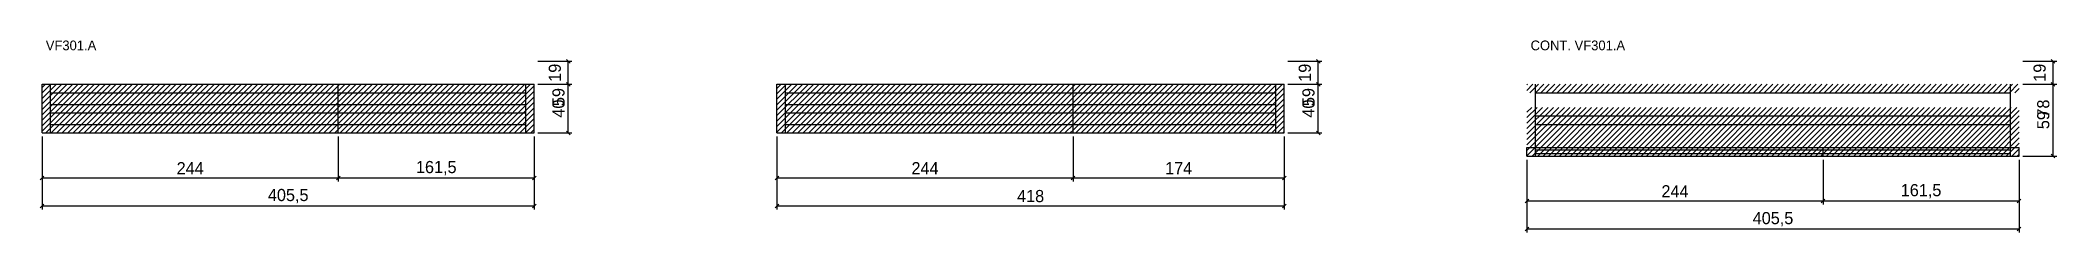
# Model space of a CAD drawing. Extents: x -2 to 1660, y -272 to -114.
import ezdxf

# ---------------------------------------------------------------- set-up
doc = ezdxf.new("R2010")
doc.units = 0
for name, color, linetype in [('COTA', 241, 'Continuous'), ('NOMENCLATURA', 7, 'Continuous'), ('Painéis', 200, 'Continuous'), ('Reaproveitamento', 251, 'Continuous'), ('SARR_2.2x7', 40, 'Continuous')]:
    doc.layers.add(name, color=color, linetype=linetype)
doc.dimstyles.new('PAINEL', dxfattribs={"dimtxt": 10, "dimasz": 3, "dimexe": 3, "dimexo": 3, "dimgap": 3, "dimtad": 1, "dimblk": 'OBLIQUE', "dimblk1": 'OBLIQUE', "dimcen": 2.5, "dimclrd": 4, "dimclre": 4, "dimclrt": 240, "dimazin": 3, "dimtfac": 1, "dimtmove": 0, "dimatfit": 3})

# ---------------------------------------------------------------- blocks, each defined once
blk = doc.blocks.new('_OBLIQUE')
at = {"color": 0, "linetype": 'BYBLOCK'}
blk.add_line((-0.5, -0.5), (0.5, 0.5), dxfattribs=at)

msp = doc.modelspace()

# ---------------------------------------------------------------- hatches: boundary and pattern name
at = {"layer": 'Reaproveitamento'}
h = msp.add_hatch(dxfattribs=at)
h.set_pattern_fill('ANSI31')
h.paths.add_polyline_path([(0, -190), (244, -190), (244, -150.2), (0, -150.2)])
h = msp.add_hatch(dxfattribs=at)
h.set_pattern_fill('ANSI31')
h.paths.add_polyline_path([(244, -190), (405.5, -190), (405.5, -150.2), (244, -150.2)])
h = msp.add_hatch(dxfattribs=at)
h.set_pattern_fill('ANSI31')
h.paths.add_polyline_path([(605.5, -190), (849.5, -190), (849.5, -150.2), (605.5, -150.2)])
h = msp.add_hatch(dxfattribs=at)
h.set_pattern_fill('ANSI31')
h.paths.add_polyline_path([(849.5, -190), (1023.5, -190), (1023.5, -150.2), (849.5, -150.2)])
h = msp.add_hatch(dxfattribs=at)
h.set_pattern_fill('ANSI31')
h.paths.add_polyline_path([(1223.5, -157), (1467.5, -157), (1467.5, -150), (1223.5, -150)])
h = msp.add_hatch(dxfattribs=at)
h.set_pattern_fill('ANSI31')
h.paths.add_polyline_path([(1467.5, -157), (1629, -157), (1629, -150), (1467.5, -150)])
h = msp.add_hatch(dxfattribs=at)
h.set_pattern_fill('ANSI31')
h.paths.add_polyline_path([(1223.5, -209), (1467.5, -209), (1467.5, -169), (1223.5, -169)])
h = msp.add_hatch(dxfattribs=at)
h.set_pattern_fill('ANSI31')
h.paths.add_polyline_path([(1467.5, -209), (1629, -209), (1629, -169), (1467.5, -169)])

# ---------------------------------------------------------------- linework, layer by layer
at = {"layer": 'Painéis'}
for p, q in [((0, -150), (244, -150)), ((0, -190), (0, -150)), ((244, -190), (244, -150)), ((244, -150), (405.5, -150)), ((405.5, -190), (405.5, -150)), ((605.5, -150), (849.5, -150)), ((605.5, -190), (605.5, -150)), ((849.5, -190), (849.5, -150)), ((849.5, -150), (1023.5, -150)), ((1023.5, -190), (1023.5, -150)), ((0, -190), (244, -190)), ((244, -190), (405.5, -190)), ((605.5, -190), (849.5, -190)), ((849.5, -190), (1023.5, -190)), ((1223.5, -202), (1467.5, -202)), ((1223.5, -209), (1223.5, -202)), ((1223.5, -209), (1467.5, -209)), ((1467.5, -209), (1467.5, -202)), ((1467.5, -202), (1629, -202)), ((1467.5, -209), (1629, -209)), ((1629, -209), (1629, -202))]:
    msp.add_line(p, q, dxfattribs=at)
at = {"layer": 'SARR_2.2x7'}
for p, q in [((7, -190), (7, -150)), ((398.5, -190), (398.5, -150)), ((612.5, -190), (612.5, -150)), ((1016.5, -190), (1016.5, -150)), ((1230.5, -209), (1230.5, -150)), ((1622, -209), (1622, -150))]:
    msp.add_line(p, q, dxfattribs=at)
for points in [[(7, -157), (244, -157)], [(7, -157), (244, -157)], [(244, -157), (398.5, -157)], [(244, -157), (398.5, -157)], [(612.5, -157), (849.5, -157)], [(612.5, -157), (849.5, -157)], [(849.5, -157), (1016.5, -157)], [(849.5, -157), (1016.5, -157)], [(1230.5, -157), (1467.5, -157)], [(1467.5, -157), (1622, -157)], [(7, -166.5), (244, -166.5)], [(7, -166.5), (244, -166.5)], [(7, -173.5), (244, -173.5)], [(7, -173.5), (244, -173.5)], [(244, -166.5), (398.5, -166.5)], [(244, -166.5), (398.5, -166.5)], [(244, -173.5), (398.5, -173.5)], [(244, -173.5), (398.5, -173.5)], [(612.5, -166.5), (849.5, -166.5)], [(612.5, -166.5), (849.5, -166.5)], [(612.5, -173.5), (849.5, -173.5)], [(612.5, -173.5), (849.5, -173.5)], [(849.5, -166.5), (1016.5, -166.5)], [(849.5, -166.5), (1016.5, -166.5)], [(849.5, -173.5), (1016.5, -173.5)], [(849.5, -173.5), (1016.5, -173.5)], [(1230.5, -176), (1467.5, -176)], [(1467.5, -176), (1622, -176)], [(7, -183), (244, -183)], [(7, -183), (244, -183)], [(244, -183), (398.5, -183)], [(244, -183), (398.5, -183)], [(612.5, -183), (849.5, -183)], [(612.5, -183), (849.5, -183)], [(849.5, -183), (1016.5, -183)], [(849.5, -183), (1016.5, -183)], [(1230.5, -183), (1467.5, -183)], [(1467.5, -183), (1622, -183)], [(1230.5, -202), (1467.5, -202)], [(1230.5, -204), (1467.5, -204)], [(1230.5, -207), (1467.5, -207)], [(1467.5, -202), (1622, -202)], [(1467.5, -204), (1622, -204)], [(1467.5, -207), (1622, -207)]]:
    msp.add_lwpolyline(points, dxfattribs=at)

# ---------------------------------------------------------------- texts
at = {"layer": 'NOMENCLATURA'}
for s, p in [('VF301.A', (3, -122)), ('CONT. VF301.A', (1226.5, -122))]:
    msp.add_text(s, height=8, dxfattribs=at).set_placement(p)

# ---------------------------------------------------------------- dimensions: what is measured, and where the dimension line sits
at = {"layer": 'COTA'}
for base, p1, p2 in [((433.5, -190), (405.5, -190), (405.5, -131)), ((433.5, -150), (405.5, -150), (405.5, -131)), ((1051.5, -190), (1023.5, -190), (1023.5, -131)), ((1051.5, -150), (1023.5, -150), (1023.5, -131)), ((1657, -209), (1629, -209), (1629, -131)), ((1657, -150), (1629, -150), (1629, -131)), ((433.5, -190), (405.5, -190), (405.5, -150)), ((1051.5, -190), (1023.5, -190), (1023.5, -150)), ((1657, -209), (1629, -209), (1629, -150))]:
    msp.add_linear_dim(base=base, p1=p1, p2=p2, angle=90, dimstyle='PAINEL', dxfattribs=at).render()
for base, p1, p2 in [((0, -227), (0, -190), (244, -190)), ((0, -250), (0, -190), (405.5, -190)), ((244, -227), (244, -190), (405.5, -190)), ((605.5, -227), (605.5, -190), (849.5, -190)), ((605.5, -250), (605.5, -190), (1023.5, -190)), ((849.5, -227), (849.5, -190), (1023.5, -190)), ((1223.5, -246), (1223.5, -209), (1467.5, -209)), ((1223.5, -269), (1223.5, -209), (1629, -209)), ((1467.5, -246), (1467.5, -209), (1629, -209))]:
    msp.add_linear_dim(base=base, p1=p1, p2=p2, dimstyle='PAINEL', dxfattribs=at).render()

doc.saveas('drawing.dxf')
